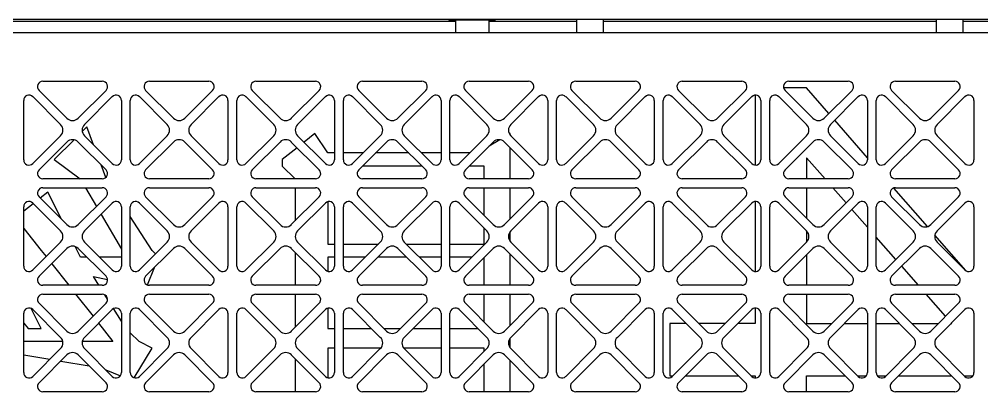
# Model space of a CAD drawing. Extents: x 59521 to 184406, y -1257 to 56672.
# Drawn here: x 70082.1 to 70298.9, y 13841.5 to 13925.5 of the extents above; entities that cross this region are included whole.
import ezdxf

# ---------------------------------------------------------------- set-up
doc = ezdxf.new("R2010")
doc.units = 0
doc.header["$MEASUREMENT"] = 0
doc.layers.get('0').update_dxf_attribs({"linetype": 'CONTINUOUS'})
for name, color, linetype in [('2403-00165_B-M5-1_0', 7, 'CONTINUOUS'), ('4215-12269_9_0', 7, 'CONTINUOUS'), ('4215-12657_0', 7, 'CONTINUOUS'), ('4215-12661_1_0', 7, 'CONTINUOUS'), ('EM-S-M6-ZC_0', 7, 'CONTINUOUS')]:
    doc.layers.add(name, color=color, linetype=linetype)

# ---------------------------------------------------------------- blocks, each defined once
blk = doc.blocks.new('ju77')
at = {"layer": '2403-00165_B-M5-1_0', "color": 87, "linetype": 'Continuous'}
for p, q in [((-46.05, -1554), (-46.05, -1557)), ((-40.03, -1554), (-40.03, -1557)), ((34.95, -1554), (34.95, -1557)), ((40.97, -1554), (40.97, -1557))]:
    blk.add_line(p, q, dxfattribs=at)
at = {"layer": '4215-12269_9_0', "color": 87, "linetype": 'Continuous'}
for p, q in [((-73.29, -1554.5), (-187.03, -1554.5)), ((-46.05, -1554.5), (-65.79, -1554.5)), ((34.95, -1554.5), (-40.03, -1554.5)), ((140.86, -1554.5), (40.97, -1554.5))]:
    blk.add_line(p, q, dxfattribs=at)
at = {"layer": '4215-12657_0', "color": 87, "linetype": 'Continuous'}
for p, q in [((-407.54, -1557), (328.46, -1557)), ((-166.23, -1568), (-152.85, -1568)), ((-142.23, -1568), (-128.85, -1568)), ((-118.23, -1568), (-104.85, -1568)), ((-94.23, -1568), (-80.85, -1568)), ((-70.23, -1568), (-56.85, -1568)), ((-46.23, -1568), (-32.85, -1568)), ((-22.23, -1568), (-8.85, -1568)), ((1.77, -1568), (15.15, -1568)), ((25.77, -1568), (39.15, -1568)), ((-160.81, -1576.31), (-167.08, -1570.05)), ((-152, -1570.05), (-158.27, -1576.31)), ((-136.81, -1576.31), (-143.08, -1570.05)), ((-128, -1570.05), (-134.27, -1576.31)), ((-112.81, -1576.31), (-119.08, -1570.05)), ((-104, -1570.05), (-110.27, -1576.31)), ((-88.81, -1576.31), (-95.08, -1570.05)), ((-80, -1570.05), (-86.27, -1576.31)), ((-64.81, -1576.31), (-71.08, -1570.05)), ((-56, -1570.05), (-62.27, -1576.31)), ((-40.81, -1576.31), (-47.08, -1570.05)), ((-32, -1570.05), (-38.27, -1576.31)), ((-16.81, -1576.31), (-23.08, -1570.05)), ((-8, -1570.05), (-14.27, -1576.31)), ((-5.8, -1571.12), (-5.8, -1586.88)), ((5.75, -1569.5), (0.62, -1569.5)), ((7.19, -1576.31), (0.92, -1570.05)), ((10.77, -1575.27), (5.75, -1569.5)), ((16, -1570.05), (9.73, -1576.31)), ((31.19, -1576.31), (24.92, -1570.05)), ((40, -1570.05), (33.73, -1576.31)), ((-170.54, -1585.69), (-170.54, -1572.31)), ((-168.49, -1571.46), (-162.23, -1577.73)), ((-156.85, -1577.73), (-150.59, -1571.46)), ((-148.54, -1572.31), (-148.54, -1585.69)), ((-146.54, -1585.69), (-146.54, -1572.31)), ((-144.49, -1571.46), (-138.23, -1577.73)), ((-132.85, -1577.73), (-126.59, -1571.46)), ((-124.54, -1572.31), (-124.54, -1585.69)), ((-122.54, -1585.69), (-122.54, -1572.31)), ((-120.49, -1571.46), (-114.23, -1577.73)), ((-108.85, -1577.73), (-102.59, -1571.46)), ((-100.54, -1572.31), (-100.54, -1585.69)), ((-98.54, -1585.69), (-98.54, -1572.31)), ((-96.49, -1571.46), (-90.23, -1577.73)), ((-84.85, -1577.73), (-78.59, -1571.46)), ((-76.54, -1572.31), (-76.54, -1585.69)), ((-74.54, -1585.69), (-74.54, -1572.31)), ((-72.49, -1571.46), (-66.23, -1577.73)), ((-60.85, -1577.73), (-54.59, -1571.46)), ((-52.54, -1572.31), (-52.54, -1585.69)), ((-50.54, -1585.69), (-50.54, -1572.31)), ((-48.49, -1571.46), (-42.23, -1577.73)), ((-36.85, -1577.73), (-30.59, -1571.46)), ((-28.54, -1572.31), (-28.54, -1585.69)), ((-26.54, -1585.69), (-26.54, -1572.31)), ((-24.49, -1571.46), (-18.23, -1577.73)), ((-12.85, -1577.73), (-6.59, -1571.46)), ((-4.54, -1572.31), (-4.54, -1585.69)), ((-2.54, -1585.69), (-2.54, -1572.31)), ((-0.49, -1571.46), (5.77, -1577.73)), ((11.15, -1577.73), (17.41, -1571.46)), ((19.46, -1572.31), (19.46, -1585.69)), ((21.46, -1585.69), (21.46, -1572.31)), ((23.51, -1571.46), (29.77, -1577.73)), ((35.15, -1577.73), (41.41, -1571.46)), ((43.46, -1572.31), (43.46, -1585.69)), ((19.46, -1585.25), (12.09, -1576.78)), ((-156.3, -1578.3), (-157.35, -1579.34)), ((-154.79, -1582.34), (-156.3, -1578.3)), ((-104.98, -1579.76), (-107.41, -1581.71)), ((-102.04, -1584.16), (-104.98, -1579.76)), ((-60.98, -1579.76), (-61.15, -1579.86)), ((-60.98, -1580.12), (-60.98, -1579.76)), ((-162.23, -1580.27), (-168.49, -1586.54)), ((-167.08, -1587.95), (-160.81, -1581.69)), ((-159.2, -1581.19), (-163.64, -1585.63)), ((-158.27, -1581.69), (-152, -1587.95)), ((-150.59, -1586.54), (-156.85, -1580.27)), ((-138.23, -1580.27), (-144.49, -1586.54)), ((-143.08, -1587.95), (-136.81, -1581.69)), ((-134.27, -1581.69), (-128, -1587.95)), ((-126.59, -1586.54), (-132.85, -1580.27)), ((-114.23, -1580.27), (-120.49, -1586.54)), ((-119.08, -1587.95), (-112.81, -1581.69)), ((-110.27, -1581.69), (-104, -1587.95)), ((-102.59, -1586.54), (-108.85, -1580.27)), ((-90.23, -1580.27), (-96.49, -1586.54)), ((-95.08, -1587.95), (-88.81, -1581.69)), ((-86.27, -1581.69), (-80, -1587.95)), ((-78.59, -1586.54), (-84.85, -1580.27)), ((-66.23, -1580.27), (-72.49, -1586.54)), ((-71.08, -1587.95), (-64.81, -1581.69)), ((-63.34, -1581.18), (-65.75, -1582.63)), ((-62.27, -1581.69), (-56, -1587.95)), ((-54.59, -1586.54), (-60.85, -1580.27)), ((-42.23, -1580.27), (-48.49, -1586.54)), ((-47.08, -1587.95), (-40.81, -1581.69)), ((-38.27, -1581.69), (-32, -1587.95)), ((-30.59, -1586.54), (-36.85, -1580.27)), ((-18.23, -1580.27), (-24.49, -1586.54)), ((-23.08, -1587.95), (-16.81, -1581.69)), ((-14.27, -1581.69), (-8, -1587.95)), ((-6.59, -1586.54), (-12.85, -1580.27)), ((5.77, -1580.27), (-0.49, -1586.54)), ((0.92, -1587.95), (7.19, -1581.69)), ((9.73, -1581.69), (16, -1587.95)), ((17.41, -1586.54), (11.15, -1580.27)), ((29.77, -1580.27), (23.51, -1586.54)), ((24.92, -1587.95), (31.19, -1581.69)), ((33.73, -1581.69), (40, -1587.95)), ((41.41, -1586.54), (35.15, -1580.27)), ((-108.98, -1582.97), (-112.31, -1585.63)), ((-100.54, -1584.16), (-102.04, -1584.16)), ((-94.12, -1584.16), (-98.54, -1584.16)), ((-83.79, -1584.16), (-91.29, -1584.16)), ((-76.54, -1584.16), (-80.96, -1584.16)), ((-70.12, -1584.16), (-74.54, -1584.16)), ((-60.98, -1590), (-60.98, -1582.97)), ((-163.64, -1585.63), (-157.81, -1590)), ((-112.31, -1585.63), (-112.31, -1587.1)), ((9.93, -1590), (5.75, -1585.22)), ((5.75, -1585.22), (5.75, -1590)), ((-152.04, -1589.67), (-153.09, -1586.86)), ((-112.31, -1587.1), (-109.4, -1590)), ((-80.86, -1587.1), (-94.22, -1587.1)), ((-66.85, -1587.1), (-70.22, -1587.1)), ((-66.85, -1590), (-66.85, -1587.1)), ((-152.85, -1590), (-166.23, -1590)), ((-128.85, -1590), (-142.23, -1590)), ((-104.85, -1590), (-118.23, -1590)), ((-80.85, -1590), (-94.23, -1590)), ((-56.85, -1590), (-70.23, -1590)), ((-32.85, -1590), (-46.23, -1590)), ((-8.85, -1590), (-22.23, -1590)), ((15.15, -1590), (1.77, -1590)), ((39.15, -1590), (25.77, -1590)), ((-165.1, -1592.96), (-166.8, -1594.32)), ((-166.23, -1592), (-152.85, -1592)), ((-162.04, -1599.09), (-165.1, -1592.96)), ((-156.62, -1592), (-154.16, -1596.21)), ((-142.23, -1592), (-128.85, -1592)), ((-118.23, -1592), (-104.85, -1592)), ((-109.37, -1592), (-109.37, -1599.42)), ((-94.23, -1592), (-80.85, -1592)), ((-70.23, -1592), (-56.85, -1592)), ((-66.85, -1598.28), (-66.85, -1592)), ((-60.98, -1599.03), (-60.98, -1592)), ((-46.23, -1592), (-32.85, -1592)), ((-22.23, -1592), (-8.85, -1592)), ((1.77, -1592), (15.15, -1592)), ((5.75, -1592), (5.75, -1598.87)), ((14.65, -1595.39), (11.68, -1592)), ((32.96, -1600.76), (25.39, -1592.07)), ((25.77, -1592), (39.15, -1592)), ((-160.81, -1600.31), (-167.08, -1594.05)), ((-152, -1594.05), (-158.27, -1600.31)), ((-136.81, -1600.31), (-143.08, -1594.05)), ((-128, -1594.05), (-134.27, -1600.31)), ((-112.81, -1600.31), (-119.08, -1594.05)), ((-104, -1594.05), (-110.27, -1600.31)), ((-102.04, -1595.16), (-102.04, -1604.69)), ((-88.81, -1600.31), (-95.08, -1594.05)), ((-80, -1594.05), (-86.27, -1600.31)), ((-64.81, -1600.31), (-71.08, -1594.05)), ((-56, -1594.05), (-62.27, -1600.31)), ((-40.81, -1600.31), (-47.08, -1594.05)), ((-32, -1594.05), (-38.27, -1600.31)), ((-16.81, -1600.31), (-23.08, -1594.05)), ((-8, -1594.05), (-14.27, -1600.31)), ((-5.8, -1595.12), (-5.8, -1610.88)), ((7.19, -1600.31), (0.92, -1594.05)), ((16, -1594.05), (9.73, -1600.31)), ((31.19, -1600.31), (24.92, -1594.05)), ((40, -1594.05), (33.73, -1600.31)), ((-168.39, -1595.59), (-170.54, -1597.31)), ((-170.54, -1609.69), (-170.54, -1596.31)), ((-168.49, -1595.46), (-162.23, -1601.73)), ((-156.85, -1601.73), (-150.59, -1595.46)), ((-148.54, -1596.31), (-148.54, -1609.69)), ((-146.54, -1609.69), (-146.54, -1596.31)), ((-144.49, -1595.46), (-138.23, -1601.73)), ((-132.85, -1601.73), (-126.59, -1595.46)), ((-124.54, -1596.31), (-124.54, -1609.69)), ((-122.54, -1609.69), (-122.54, -1596.31)), ((-120.49, -1595.46), (-114.23, -1601.73)), ((-108.85, -1601.73), (-102.59, -1595.46)), ((-100.54, -1596.31), (-100.54, -1609.69)), ((-98.54, -1609.69), (-98.54, -1596.31)), ((-96.49, -1595.46), (-90.23, -1601.73)), ((-84.85, -1601.73), (-78.59, -1595.46)), ((-76.54, -1596.31), (-76.54, -1609.69)), ((-74.54, -1609.69), (-74.54, -1596.31)), ((-72.49, -1595.46), (-66.23, -1601.73)), ((-60.85, -1601.73), (-54.59, -1595.46)), ((-52.54, -1596.31), (-52.54, -1609.69)), ((-50.54, -1609.69), (-50.54, -1596.31)), ((-48.49, -1595.46), (-42.23, -1601.73)), ((-36.85, -1601.73), (-30.59, -1595.46)), ((-28.54, -1596.31), (-28.54, -1609.69)), ((-26.54, -1609.69), (-26.54, -1596.31)), ((-24.49, -1595.46), (-18.23, -1601.73)), ((-12.85, -1601.73), (-6.59, -1595.46)), ((-4.54, -1596.31), (-4.54, -1609.69)), ((-2.54, -1609.69), (-2.54, -1596.31)), ((-0.49, -1595.46), (5.77, -1601.73)), ((11.15, -1601.73), (17.41, -1595.46)), ((19.46, -1600.88), (15.98, -1596.9)), ((19.46, -1596.31), (19.46, -1609.69)), ((21.46, -1609.69), (21.46, -1596.31)), ((23.51, -1595.46), (29.77, -1601.73)), ((35.15, -1601.73), (41.41, -1595.46)), ((43.46, -1596.31), (43.46, -1609.69)), ((-153.12, -1598), (-148.54, -1605.85)), ((-141.64, -1606.16), (-146.54, -1598.46)), ((-170.54, -1601.2), (-166.57, -1606.16)), ((-66.85, -1604.69), (-66.85, -1601.11)), ((5.75, -1601.73), (5.75, -1604.27)), ((-60.98, -1604.12), (-60.98, -1601.88)), ((25.86, -1608.18), (21.46, -1603.16)), ((41.6, -1610.69), (34.65, -1602.7)), ((-162.23, -1604.27), (-168.49, -1610.54)), ((-167.08, -1611.95), (-160.81, -1605.69)), ((-157.77, -1607.63), (-158.95, -1605.27)), ((-158.27, -1605.69), (-152, -1611.95)), ((-150.59, -1610.54), (-156.85, -1604.27)), ((-138.23, -1604.27), (-144.49, -1610.54)), ((-143.08, -1611.95), (-136.81, -1605.69)), ((-134.27, -1605.69), (-128, -1611.95)), ((-126.59, -1610.54), (-132.85, -1604.27)), ((-114.23, -1604.27), (-120.49, -1610.54)), ((-119.08, -1611.95), (-112.81, -1605.69)), ((-110.27, -1605.69), (-104, -1611.95)), ((-102.59, -1610.54), (-108.85, -1604.27)), ((-102.04, -1604.69), (-100.54, -1604.69)), ((-98.54, -1604.69), (-90.65, -1604.69)), ((-90.23, -1604.27), (-96.49, -1610.54)), ((-95.08, -1611.95), (-88.81, -1605.69)), ((-86.27, -1605.69), (-80, -1611.95)), ((-78.59, -1610.54), (-84.85, -1604.27)), ((-84.43, -1604.69), (-76.54, -1604.69)), ((-74.54, -1604.69), (-66.85, -1604.69)), ((-66.23, -1604.27), (-72.49, -1610.54)), ((-71.08, -1611.95), (-64.81, -1605.69)), ((-62.27, -1605.69), (-56, -1611.95)), ((-54.59, -1610.54), (-60.85, -1604.27)), ((-42.23, -1604.27), (-48.49, -1610.54)), ((-47.08, -1611.95), (-40.81, -1605.69)), ((-38.27, -1605.69), (-32, -1611.95)), ((-30.59, -1610.54), (-36.85, -1604.27)), ((-18.23, -1604.27), (-24.49, -1610.54)), ((-23.08, -1611.95), (-16.81, -1605.69)), ((-14.27, -1605.69), (-8, -1611.95)), ((-6.59, -1610.54), (-12.85, -1604.27)), ((5.77, -1604.27), (-0.49, -1610.54)), ((0.92, -1611.95), (7.19, -1605.69)), ((9.73, -1605.69), (16, -1611.95)), ((17.41, -1610.54), (11.15, -1604.27)), ((29.77, -1604.27), (23.51, -1610.54)), ((24.92, -1611.95), (31.19, -1605.69)), ((33.73, -1605.69), (40, -1611.95)), ((41.41, -1610.54), (35.15, -1604.27)), ((-166.57, -1606.16), (-165.49, -1607.53)), ((-156.33, -1607.63), (-157.77, -1607.63)), ((-148.54, -1607.63), (-153.5, -1607.63)), ((-140.88, -1606.92), (-141.64, -1606.16)), ((-109.37, -1606.58), (-109.37, -1614)), ((-100.54, -1607.63), (-102.04, -1607.63)), ((-102.04, -1607.63), (-102.04, -1610.84)), ((-93.58, -1607.63), (-98.54, -1607.63)), ((-84.33, -1607.63), (-90.75, -1607.63)), ((-76.54, -1607.63), (-81.5, -1607.63)), ((-69.58, -1607.63), (-74.54, -1607.63)), ((-66.85, -1614), (-66.85, -1607.72)), ((-60.98, -1614), (-60.98, -1606.97)), ((5.75, -1607.13), (5.75, -1614)), ((-164.24, -1609.12), (-160.41, -1614)), ((-142.68, -1613.91), (-141.12, -1609.99)), ((30.96, -1614), (27.18, -1609.69)), ((-154.84, -1612.03), (-151.66, -1612.66)), ((-153.6, -1614), (-154.84, -1612.03)), ((-152.85, -1614), (-166.23, -1614)), ((-128.85, -1614), (-142.23, -1614)), ((-104.85, -1614), (-118.23, -1614)), ((-80.85, -1614), (-94.23, -1614)), ((-56.85, -1614), (-70.23, -1614)), ((-32.85, -1614), (-46.23, -1614)), ((-8.85, -1614), (-22.23, -1614)), ((15.15, -1614), (1.77, -1614)), ((39.15, -1614), (25.77, -1614)), ((-166.23, -1616), (-152.85, -1616)), ((-158.84, -1616), (-154.93, -1620.97)), ((-151.65, -1617.12), (-152.24, -1616.17)), ((-142.23, -1616), (-128.85, -1616)), ((-118.23, -1616), (-104.85, -1616)), ((-109.37, -1616), (-109.37, -1623.42)), ((-94.23, -1616), (-80.85, -1616)), ((-70.23, -1616), (-56.85, -1616)), ((-66.85, -1622.28), (-66.85, -1616)), ((-60.98, -1623.03), (-60.98, -1616)), ((-46.23, -1616), (-32.85, -1616)), ((-22.23, -1616), (-8.85, -1616)), ((1.77, -1616), (15.15, -1616)), ((5.75, -1616), (5.75, -1622.57)), ((25.77, -1616), (39.15, -1616)), ((37.07, -1620.98), (32.71, -1616)), ((-160.81, -1624.31), (-167.08, -1618.05)), ((-152, -1618.05), (-158.27, -1624.31)), ((-136.81, -1624.31), (-143.08, -1618.05)), ((-128, -1618.05), (-134.27, -1624.31)), ((-112.81, -1624.31), (-119.08, -1618.05)), ((-104, -1618.05), (-110.27, -1624.31)), ((-88.81, -1624.31), (-95.08, -1618.05)), ((-80, -1618.05), (-86.27, -1624.31)), ((-64.81, -1624.31), (-71.08, -1618.05)), ((-56, -1618.05), (-62.27, -1624.31)), ((-40.81, -1624.31), (-47.08, -1618.05)), ((-32, -1618.05), (-38.27, -1624.31)), ((-16.81, -1624.31), (-23.08, -1618.05)), ((-8, -1618.05), (-14.27, -1624.31)), ((-5.8, -1619.12), (-5.8, -1622.57)), ((7.19, -1624.31), (0.92, -1618.05)), ((16, -1618.05), (9.73, -1624.31)), ((31.19, -1624.31), (24.92, -1618.05)), ((40, -1618.05), (33.73, -1624.31)), ((-170.54, -1633.69), (-170.54, -1620.31)), ((-166.57, -1623.76), (-168.83, -1619.23)), ((-168.49, -1619.46), (-162.23, -1625.73)), ((-156.85, -1625.73), (-150.59, -1619.46)), ((-148.54, -1622.1), (-150.31, -1619.26)), ((-148.54, -1620.31), (-148.54, -1633.69)), ((-146.54, -1633.69), (-146.54, -1620.31)), ((-144.49, -1619.46), (-138.23, -1625.73)), ((-132.85, -1625.73), (-126.59, -1619.46)), ((-124.54, -1620.31), (-124.54, -1633.69)), ((-122.54, -1633.69), (-122.54, -1620.31)), ((-120.49, -1619.46), (-114.23, -1625.73)), ((-108.85, -1625.73), (-102.59, -1619.46)), ((-102.04, -1619.16), (-102.04, -1623.76)), ((-100.54, -1620.31), (-100.54, -1633.69)), ((-98.54, -1633.69), (-98.54, -1620.31)), ((-96.49, -1619.46), (-90.23, -1625.73)), ((-84.85, -1625.73), (-78.59, -1619.46)), ((-76.54, -1620.31), (-76.54, -1633.69)), ((-74.54, -1633.69), (-74.54, -1620.31)), ((-72.49, -1619.46), (-66.23, -1625.73)), ((-60.85, -1625.73), (-54.59, -1619.46)), ((-52.54, -1620.31), (-52.54, -1633.69)), ((-50.54, -1633.69), (-50.54, -1620.31)), ((-48.49, -1619.46), (-42.23, -1625.73)), ((-36.85, -1625.73), (-30.59, -1619.46)), ((-28.54, -1620.31), (-28.54, -1633.69)), ((-26.54, -1633.69), (-26.54, -1620.31)), ((-24.49, -1619.46), (-18.23, -1625.73)), ((-12.85, -1625.73), (-6.59, -1619.46)), ((-4.54, -1620.31), (-4.54, -1633.69)), ((-2.54, -1633.69), (-2.54, -1620.31)), ((-0.49, -1619.46), (5.77, -1625.73)), ((11.15, -1625.73), (17.41, -1619.46)), ((19.46, -1620.31), (19.46, -1633.69)), ((21.46, -1633.69), (21.46, -1620.31)), ((23.51, -1619.46), (29.77, -1625.73)), ((35.15, -1625.73), (41.41, -1619.46)), ((43.46, -1620.31), (43.46, -1633.69)), ((-170.54, -1622.51), (-169.5, -1623.76)), ((-153.68, -1622.56), (-150.44, -1626.69)), ((-21.38, -1622.57), (-25.05, -1622.57)), ((-25.05, -1622.57), (-25.05, -1634.37)), ((-12.53, -1622.57), (-18.55, -1622.57)), ((-5.8, -1622.57), (-9.7, -1622.57)), ((5.75, -1622.57), (11.47, -1622.57)), ((14.3, -1622.57), (19.46, -1622.57)), ((21.46, -1622.57), (26.62, -1622.57)), ((29.45, -1622.57), (35.47, -1622.57)), ((38.3, -1622.57), (38.47, -1622.57)), ((38.47, -1622.57), (38.39, -1622.48)), ((-169.5, -1623.76), (-166.57, -1623.76)), ((-144.57, -1626.69), (-146.54, -1624.72)), ((-102.04, -1623.76), (-100.54, -1623.76)), ((-98.54, -1623.76), (-92.2, -1623.76)), ((-89.37, -1623.76), (-85.71, -1623.76)), ((-82.88, -1623.76), (-76.54, -1623.76)), ((-74.54, -1623.76), (-68.2, -1623.76)), ((-161.73, -1626.69), (-170.54, -1626.69)), ((-150.44, -1626.69), (-157.35, -1626.69)), ((-141.64, -1628.16), (-144.57, -1626.69)), ((-60.98, -1628.12), (-60.98, -1625.88)), ((-170.54, -1629.7), (-164.63, -1630.68)), ((-162.23, -1628.27), (-168.49, -1634.54)), ((-167.08, -1635.95), (-160.81, -1629.69)), ((-158.27, -1629.69), (-152, -1635.95)), ((-150.59, -1634.54), (-156.85, -1628.27)), ((-145.65, -1634.85), (-141.64, -1628.16)), ((-138.23, -1628.27), (-144.49, -1634.54)), ((-143.08, -1635.95), (-136.81, -1629.69)), ((-134.27, -1629.69), (-128, -1635.95)), ((-126.59, -1634.54), (-132.85, -1628.27)), ((-114.23, -1628.27), (-120.49, -1634.54)), ((-119.08, -1635.95), (-112.81, -1629.69)), ((-110.27, -1629.69), (-104, -1635.95)), ((-102.59, -1634.54), (-108.85, -1628.27)), ((-100.54, -1628.16), (-102.04, -1628.16)), ((-102.04, -1628.16), (-102.04, -1634.84)), ((-90.13, -1628.16), (-98.54, -1628.16)), ((-90.23, -1628.27), (-96.49, -1634.54)), ((-95.08, -1635.95), (-88.81, -1629.69)), ((-86.27, -1629.69), (-80, -1635.95)), ((-76.54, -1628.16), (-84.95, -1628.16)), ((-78.59, -1634.54), (-84.85, -1628.27)), ((-66.85, -1628.16), (-74.54, -1628.16)), ((-66.23, -1628.27), (-72.49, -1634.54)), ((-71.08, -1635.95), (-64.81, -1629.69)), ((-66.85, -1628.89), (-66.85, -1628.16)), ((-62.27, -1629.69), (-56, -1635.95)), ((-54.59, -1634.54), (-60.85, -1628.27)), ((-42.23, -1628.27), (-48.49, -1634.54)), ((-47.08, -1635.95), (-40.81, -1629.69)), ((-38.27, -1629.69), (-32, -1635.95)), ((-30.59, -1634.54), (-36.85, -1628.27)), ((-18.23, -1628.27), (-24.49, -1634.54)), ((-23.08, -1635.95), (-16.81, -1629.69)), ((-14.27, -1629.69), (-8, -1635.95)), ((-6.59, -1634.54), (-12.85, -1628.27)), ((5.77, -1628.27), (-0.49, -1634.54)), ((0.92, -1635.95), (7.19, -1629.69)), ((9.73, -1629.69), (16, -1635.95)), ((17.41, -1634.54), (11.15, -1628.27)), ((29.77, -1628.27), (23.51, -1634.54)), ((24.92, -1635.95), (31.19, -1629.69)), ((33.73, -1629.69), (40, -1635.95)), ((41.41, -1634.54), (35.15, -1628.27)), ((-162.21, -1631.08), (-155.8, -1632.15)), ((-109.37, -1630.58), (-109.37, -1638)), ((-66.85, -1638), (-66.85, -1631.72)), ((-60.98, -1638), (-60.98, -1630.97)), ((-152.04, -1633.09), (-148.77, -1634.4)), ((-25.05, -1634.37), (-24.32, -1634.37)), ((-21.49, -1634.37), (-9.59, -1634.37)), ((-6.76, -1634.37), (-5.8, -1634.37)), ((-5.8, -1634.37), (-5.8, -1634.88)), ((5.75, -1634.37), (14.41, -1634.37)), ((5.75, -1638), (5.75, -1634.37)), ((17.24, -1634.37), (19.24, -1634.37)), ((21.67, -1634.37), (23.68, -1634.37)), ((26.51, -1634.37), (38.41, -1634.37)), ((41.24, -1634.37), (43.24, -1634.37)), ((-152.85, -1638), (-166.23, -1638)), ((-128.85, -1638), (-142.23, -1638)), ((-104.85, -1638), (-118.23, -1638)), ((-80.85, -1638), (-94.23, -1638)), ((-56.85, -1638), (-70.23, -1638)), ((-32.85, -1638), (-46.23, -1638)), ((-8.85, -1638), (-22.23, -1638)), ((15.15, -1638), (1.77, -1638)), ((39.15, -1638), (25.77, -1638))]:
    blk.add_line(p, q, dxfattribs=at)
for centre, radius, start, end in [((-166.23, -1569.2), 1.2, 90, 225), ((-152.85, -1569.2), 1.2, 315, 90), ((-142.23, -1569.2), 1.2, 90, 225), ((-128.85, -1569.2), 1.2, 315, 90), ((-118.23, -1569.2), 1.2, 90, 225), ((-104.85, -1569.2), 1.2, 315, 90), ((-94.23, -1569.2), 1.2, 90, 225), ((-80.85, -1569.2), 1.2, 315, 90), ((-70.23, -1569.2), 1.2, 90, 225), ((-56.85, -1569.2), 1.2, 315, 90), ((-46.23, -1569.2), 1.2, 90, 225), ((-32.85, -1569.2), 1.2, 315, 90), ((-22.23, -1569.2), 1.2, 90, 225), ((-8.85, -1569.2), 1.2, 315, 90), ((1.77, -1569.2), 1.2, 90, 225), ((15.15, -1569.2), 1.2, 315, 90), ((25.77, -1569.2), 1.2, 90, 225), ((39.15, -1569.2), 1.2, 315, 90), ((-169.34, -1572.31), 1.2, 45, 180), ((-149.74, -1572.31), 1.2, 0, 135), ((-145.34, -1572.31), 1.2, 45, 180), ((-125.74, -1572.31), 1.2, 0, 135), ((-121.34, -1572.31), 1.2, 45, 180), ((-101.74, -1572.31), 1.2, 0, 135), ((-97.34, -1572.31), 1.2, 45, 180), ((-77.74, -1572.31), 1.2, 0, 135), ((-73.34, -1572.31), 1.2, 45, 180), ((-53.74, -1572.31), 1.2, 0, 135), ((-49.34, -1572.31), 1.2, 45, 180), ((-29.74, -1572.31), 1.2, 0, 135), ((-25.34, -1572.31), 1.2, 45, 180), ((-5.74, -1572.31), 1.2, 0, 135), ((-1.34, -1572.31), 1.2, 45, 180), ((18.26, -1572.31), 1.2, 0, 135), ((22.66, -1572.31), 1.2, 45, 180), ((42.26, -1572.31), 1.2, 0, 135), ((-163.5, -1579), 1.8, 315, 45), ((-159.54, -1575.04), 1.8, 225, 315), ((-155.58, -1579), 1.8, 135, 225), ((-139.5, -1579), 1.8, 315, 45), ((-135.54, -1575.04), 1.8, 225, 315), ((-131.58, -1579), 1.8, 135, 225), ((-115.5, -1579), 1.8, 315, 45), ((-111.54, -1575.04), 1.8, 225, 315), ((-107.58, -1579), 1.8, 135, 225), ((-91.5, -1579), 1.8, 315, 45), ((-87.54, -1575.04), 1.8, 225, 315), ((-83.58, -1579), 1.8, 135, 225), ((-67.5, -1579), 1.8, 315, 45), ((-63.54, -1575.04), 1.8, 225, 315), ((-59.58, -1579), 1.8, 135, 225), ((-43.5, -1579), 1.8, 315, 45), ((-39.54, -1575.04), 1.8, 225, 315), ((-35.58, -1579), 1.8, 135, 225), ((-19.5, -1579), 1.8, 315, 45), ((-15.54, -1575.04), 1.8, 225, 315), ((-11.58, -1579), 1.8, 135, 225), ((4.5, -1579), 1.8, 315, 45), ((8.46, -1575.04), 1.8, 225, 315), ((12.42, -1579), 1.8, 135, 225), ((28.5, -1579), 1.8, 315, 45), ((32.46, -1575.04), 1.8, 225, 315), ((36.42, -1579), 1.8, 135, 225), ((-159.54, -1582.96), 1.8, 45, 135), ((-135.54, -1582.96), 1.8, 45, 135), ((-111.54, -1582.96), 1.8, 45, 135), ((-87.54, -1582.96), 1.8, 45, 135), ((-63.54, -1582.96), 1.8, 45, 135), ((-39.54, -1582.96), 1.8, 45, 135), ((-15.54, -1582.96), 1.8, 45, 135), ((8.46, -1582.96), 1.8, 45, 135), ((32.46, -1582.96), 1.8, 45, 135), ((-169.34, -1585.69), 1.2, 180, 315), ((-149.74, -1585.69), 1.2, 225, 0), ((-145.34, -1585.69), 1.2, 180, 315), ((-125.74, -1585.69), 1.2, 225, 0), ((-121.34, -1585.69), 1.2, 180, 315), ((-101.74, -1585.69), 1.2, 225, 0), ((-97.34, -1585.69), 1.2, 180, 315), ((-77.74, -1585.69), 1.2, 225, 0), ((-73.34, -1585.69), 1.2, 180, 315), ((-53.74, -1585.69), 1.2, 225, 0), ((-49.34, -1585.69), 1.2, 180, 315), ((-29.74, -1585.69), 1.2, 225, 0), ((-25.34, -1585.69), 1.2, 180, 315), ((-5.74, -1585.69), 1.2, 225, 0), ((-1.34, -1585.69), 1.2, 180, 315), ((18.26, -1585.69), 1.2, 225, 0), ((22.66, -1585.69), 1.2, 180, 315), ((42.26, -1585.69), 1.2, 225, 0), ((-166.23, -1588.8), 1.2, 135, 270), ((-152.85, -1588.8), 1.2, 270, 45), ((-142.23, -1588.8), 1.2, 135, 270), ((-128.85, -1588.8), 1.2, 270, 45), ((-118.23, -1588.8), 1.2, 135, 270), ((-104.85, -1588.8), 1.2, 270, 45), ((-94.23, -1588.8), 1.2, 135, 270), ((-80.85, -1588.8), 1.2, 270, 45), ((-70.23, -1588.8), 1.2, 135, 270), ((-56.85, -1588.8), 1.2, 270, 45), ((-46.23, -1588.8), 1.2, 135, 270), ((-32.85, -1588.8), 1.2, 270, 45), ((-22.23, -1588.8), 1.2, 135, 270), ((-8.85, -1588.8), 1.2, 270, 45), ((1.77, -1588.8), 1.2, 135, 270), ((15.15, -1588.8), 1.2, 270, 45), ((25.77, -1588.8), 1.2, 135, 270), ((39.15, -1588.8), 1.2, 270, 45), ((-166.23, -1593.2), 1.2, 90, 225), ((-152.85, -1593.2), 1.2, 315, 90), ((-142.23, -1593.2), 1.2, 90, 225), ((-128.85, -1593.2), 1.2, 315, 90), ((-118.23, -1593.2), 1.2, 90, 225), ((-104.85, -1593.2), 1.2, 315, 90), ((-94.23, -1593.2), 1.2, 90, 225), ((-80.85, -1593.2), 1.2, 315, 90), ((-70.23, -1593.2), 1.2, 90, 225), ((-56.85, -1593.2), 1.2, 315, 90), ((-46.23, -1593.2), 1.2, 90, 225), ((-32.85, -1593.2), 1.2, 315, 90), ((-22.23, -1593.2), 1.2, 90, 225), ((-8.85, -1593.2), 1.2, 315, 90), ((1.77, -1593.2), 1.2, 90, 225), ((15.15, -1593.2), 1.2, 315, 90), ((25.77, -1593.2), 1.2, 90, 225), ((39.15, -1593.2), 1.2, 315, 90), ((-169.34, -1596.31), 1.2, 45, 180), ((-149.74, -1596.31), 1.2, 0, 135), ((-145.34, -1596.31), 1.2, 45, 180), ((-125.74, -1596.31), 1.2, 0, 135), ((-121.34, -1596.31), 1.2, 45, 180), ((-101.74, -1596.31), 1.2, 0, 135), ((-97.34, -1596.31), 1.2, 45, 180), ((-77.74, -1596.31), 1.2, 0, 135), ((-73.34, -1596.31), 1.2, 45, 180), ((-53.74, -1596.31), 1.2, 0, 135), ((-49.34, -1596.31), 1.2, 45, 180), ((-29.74, -1596.31), 1.2, 0, 135), ((-25.34, -1596.31), 1.2, 45, 180), ((-5.74, -1596.31), 1.2, 0, 135), ((-1.34, -1596.31), 1.2, 45, 180), ((18.26, -1596.31), 1.2, 0, 135), ((22.66, -1596.31), 1.2, 45, 180), ((42.26, -1596.31), 1.2, 0, 135), ((-163.5, -1603), 1.8, 315, 45), ((-159.54, -1599.04), 1.8, 225, 315), ((-155.58, -1603), 1.8, 135, 225), ((-139.5, -1603), 1.8, 315, 45), ((-135.54, -1599.04), 1.8, 225, 315), ((-131.58, -1603), 1.8, 135, 225), ((-115.5, -1603), 1.8, 315, 45), ((-111.54, -1599.04), 1.8, 225, 315), ((-107.58, -1603), 1.8, 135, 225), ((-91.5, -1603), 1.8, 315, 45), ((-87.54, -1599.04), 1.8, 225, 315), ((-83.58, -1603), 1.8, 135, 225), ((-67.5, -1603), 1.8, 315, 45), ((-63.54, -1599.04), 1.8, 225, 315), ((-59.58, -1603), 1.8, 135, 225), ((-43.5, -1603), 1.8, 315, 45), ((-39.54, -1599.04), 1.8, 225, 315), ((-35.58, -1603), 1.8, 135, 225), ((-19.5, -1603), 1.8, 315, 45), ((-15.54, -1599.04), 1.8, 225, 315), ((-11.58, -1603), 1.8, 135, 225), ((4.5, -1603), 1.8, 315, 45), ((8.46, -1599.04), 1.8, 225, 315), ((12.42, -1603), 1.8, 135, 225), ((28.5, -1603), 1.8, 315, 45), ((32.46, -1599.04), 1.8, 225, 315), ((36.42, -1603), 1.8, 135, 225), ((-159.54, -1606.96), 1.8, 45, 135), ((-135.54, -1606.96), 1.8, 45, 135), ((-111.54, -1606.96), 1.8, 45, 135), ((-87.54, -1606.96), 1.8, 45, 135), ((-63.54, -1606.96), 1.8, 45, 135), ((-39.54, -1606.96), 1.8, 45, 135), ((-15.54, -1606.96), 1.8, 45, 135), ((8.46, -1606.96), 1.8, 45, 135), ((32.46, -1606.96), 1.8, 45, 135), ((-169.34, -1609.69), 1.2, 180, 315), ((-149.74, -1609.69), 1.2, 225, 0), ((-145.34, -1609.69), 1.2, 180, 315), ((-125.74, -1609.69), 1.2, 225, 0), ((-121.34, -1609.69), 1.2, 180, 315), ((-101.74, -1609.69), 1.2, 225, 0), ((-97.34, -1609.69), 1.2, 180, 315), ((-77.74, -1609.69), 1.2, 225, 0), ((-73.34, -1609.69), 1.2, 180, 315), ((-53.74, -1609.69), 1.2, 225, 0), ((-49.34, -1609.69), 1.2, 180, 315), ((-29.74, -1609.69), 1.2, 225, 0), ((-25.34, -1609.69), 1.2, 180, 315), ((-5.74, -1609.69), 1.2, 225, 0), ((-1.34, -1609.69), 1.2, 180, 315), ((18.26, -1609.69), 1.2, 225, 0), ((22.66, -1609.69), 1.2, 180, 315), ((42.26, -1609.69), 1.2, 225, 0), ((-166.23, -1612.8), 1.2, 135, 270), ((-152.85, -1612.8), 1.2, 270, 45), ((-142.23, -1612.8), 1.2, 135, 270), ((-128.85, -1612.8), 1.2, 270, 45), ((-118.23, -1612.8), 1.2, 135, 270), ((-104.85, -1612.8), 1.2, 270, 45), ((-94.23, -1612.8), 1.2, 135, 270), ((-80.85, -1612.8), 1.2, 270, 45), ((-70.23, -1612.8), 1.2, 135, 270), ((-56.85, -1612.8), 1.2, 270, 45), ((-46.23, -1612.8), 1.2, 135, 270), ((-32.85, -1612.8), 1.2, 270, 45), ((-22.23, -1612.8), 1.2, 135, 270), ((-8.85, -1612.8), 1.2, 270, 45), ((1.77, -1612.8), 1.2, 135, 270), ((15.15, -1612.8), 1.2, 270, 45), ((25.77, -1612.8), 1.2, 135, 270), ((39.15, -1612.8), 1.2, 270, 45), ((-166.23, -1617.2), 1.2, 90, 225), ((-152.85, -1617.2), 1.2, 315, 90), ((-142.23, -1617.2), 1.2, 90, 225), ((-128.85, -1617.2), 1.2, 315, 90), ((-118.23, -1617.2), 1.2, 90, 225), ((-104.85, -1617.2), 1.2, 315, 90), ((-94.23, -1617.2), 1.2, 90, 225), ((-80.85, -1617.2), 1.2, 315, 90), ((-70.23, -1617.2), 1.2, 90, 225), ((-56.85, -1617.2), 1.2, 315, 90), ((-46.23, -1617.2), 1.2, 90, 225), ((-32.85, -1617.2), 1.2, 315, 90), ((-22.23, -1617.2), 1.2, 90, 225), ((-8.85, -1617.2), 1.2, 315, 90), ((1.77, -1617.2), 1.2, 90, 225), ((15.15, -1617.2), 1.2, 315, 90), ((25.77, -1617.2), 1.2, 90, 225), ((39.15, -1617.2), 1.2, 315, 90), ((-169.34, -1620.31), 1.2, 45, 180), ((-149.74, -1620.31), 1.2, 0, 135), ((-145.34, -1620.31), 1.2, 45, 180), ((-125.74, -1620.31), 1.2, 0, 135), ((-121.34, -1620.31), 1.2, 45, 180), ((-101.74, -1620.31), 1.2, 0, 135), ((-97.34, -1620.31), 1.2, 45, 180), ((-77.74, -1620.31), 1.2, 0, 135), ((-73.34, -1620.31), 1.2, 45, 180), ((-53.74, -1620.31), 1.2, 0, 135), ((-49.34, -1620.31), 1.2, 45, 180), ((-29.74, -1620.31), 1.2, 0, 135), ((-25.34, -1620.31), 1.2, 45, 180), ((-5.74, -1620.31), 1.2, 0, 135), ((-1.34, -1620.31), 1.2, 45, 180), ((18.26, -1620.31), 1.2, 0, 135), ((22.66, -1620.31), 1.2, 45, 180), ((42.26, -1620.31), 1.2, 0, 135), ((-159.54, -1623.04), 1.8, 225, 315), ((-135.54, -1623.04), 1.8, 225, 315), ((-111.54, -1623.04), 1.8, 225, 315), ((-87.54, -1623.04), 1.8, 225, 315), ((-63.54, -1623.04), 1.8, 225, 315), ((-39.54, -1623.04), 1.8, 225, 315), ((-15.54, -1623.04), 1.8, 225, 315), ((8.46, -1623.04), 1.8, 225, 315), ((32.46, -1623.04), 1.8, 225, 315), ((-163.5, -1627), 1.8, 315, 45), ((-155.58, -1627), 1.8, 135, 225), ((-139.5, -1627), 1.8, 315, 45), ((-131.58, -1627), 1.8, 135, 225), ((-115.5, -1627), 1.8, 315, 45), ((-107.58, -1627), 1.8, 135, 225), ((-91.5, -1627), 1.8, 315, 45), ((-83.58, -1627), 1.8, 135, 225), ((-67.5, -1627), 1.8, 315, 45), ((-59.58, -1627), 1.8, 135, 225), ((-43.5, -1627), 1.8, 315, 45), ((-35.58, -1627), 1.8, 135, 225), ((-19.5, -1627), 1.8, 315, 45), ((-11.58, -1627), 1.8, 135, 225), ((4.5, -1627), 1.8, 315, 45), ((12.42, -1627), 1.8, 135, 225), ((28.5, -1627), 1.8, 315, 45), ((36.42, -1627), 1.8, 135, 225), ((-159.54, -1630.96), 1.8, 45, 135), ((-135.54, -1630.96), 1.8, 45, 135), ((-111.54, -1630.96), 1.8, 45, 135), ((-87.54, -1630.96), 1.8, 45, 135), ((-63.54, -1630.96), 1.8, 45, 135), ((-39.54, -1630.96), 1.8, 45, 135), ((-15.54, -1630.96), 1.8, 45, 135), ((8.46, -1630.96), 1.8, 45, 135), ((32.46, -1630.96), 1.8, 45, 135), ((-169.34, -1633.69), 1.2, 180, 315), ((-149.74, -1633.69), 1.2, 225, 0), ((-145.34, -1633.69), 1.2, 180, 315), ((-125.74, -1633.69), 1.2, 225, 0), ((-121.34, -1633.69), 1.2, 180, 315), ((-101.74, -1633.69), 1.2, 225, 0), ((-97.34, -1633.69), 1.2, 180, 315), ((-77.74, -1633.69), 1.2, 225, 0), ((-73.34, -1633.69), 1.2, 180, 315), ((-53.74, -1633.69), 1.2, 225, 0), ((-49.34, -1633.69), 1.2, 180, 315), ((-29.74, -1633.69), 1.2, 225, 0), ((-25.34, -1633.69), 1.2, 180, 315), ((-5.74, -1633.69), 1.2, 225, 0), ((-1.34, -1633.69), 1.2, 180, 315), ((18.26, -1633.69), 1.2, 225, 0), ((22.66, -1633.69), 1.2, 180, 315), ((42.26, -1633.69), 1.2, 225, 0), ((-166.23, -1636.8), 1.2, 135, 270), ((-152.85, -1636.8), 1.2, 270, 45), ((-142.23, -1636.8), 1.2, 135, 270), ((-128.85, -1636.8), 1.2, 270, 45), ((-118.23, -1636.8), 1.2, 135, 270), ((-104.85, -1636.8), 1.2, 270, 45), ((-94.23, -1636.8), 1.2, 135, 270), ((-80.85, -1636.8), 1.2, 270, 45), ((-70.23, -1636.8), 1.2, 135, 270), ((-56.85, -1636.8), 1.2, 270, 45), ((-46.23, -1636.8), 1.2, 135, 270), ((-32.85, -1636.8), 1.2, 270, 45), ((-22.23, -1636.8), 1.2, 135, 270), ((-8.85, -1636.8), 1.2, 270, 45), ((1.77, -1636.8), 1.2, 135, 270), ((15.15, -1636.8), 1.2, 270, 45), ((25.77, -1636.8), 1.2, 135, 270), ((39.15, -1636.8), 1.2, 270, 45)]:
    blk.add_arc(centre, radius, start, end, dxfattribs=at)
at = {"layer": '4215-12661_1_0', "color": 87, "linetype": 'Continuous'}
blk.add_line((-397.04, -1554), (316.96, -1554), dxfattribs=at)
at = {"layer": 'EM-S-M6-ZC_0', "color": 87, "linetype": 'Continuous'}
for p, q in [((-74.87, -1554), (-74.77, -1554.1)), ((-64.22, -1554), (-64.32, -1554.1)), ((-74.77, -1554.1), (-64.32, -1554.1)), ((-73.29, -1554.1), (-73.29, -1557)), ((-65.79, -1554.1), (-65.79, -1557))]:
    blk.add_line(p, q, dxfattribs=at)

msp = doc.modelspace()

# ---------------------------------------------------------------- block references
msp.add_blockref('ju77', (70253.641, 15479.528))

doc.saveas('drawing.dxf')
